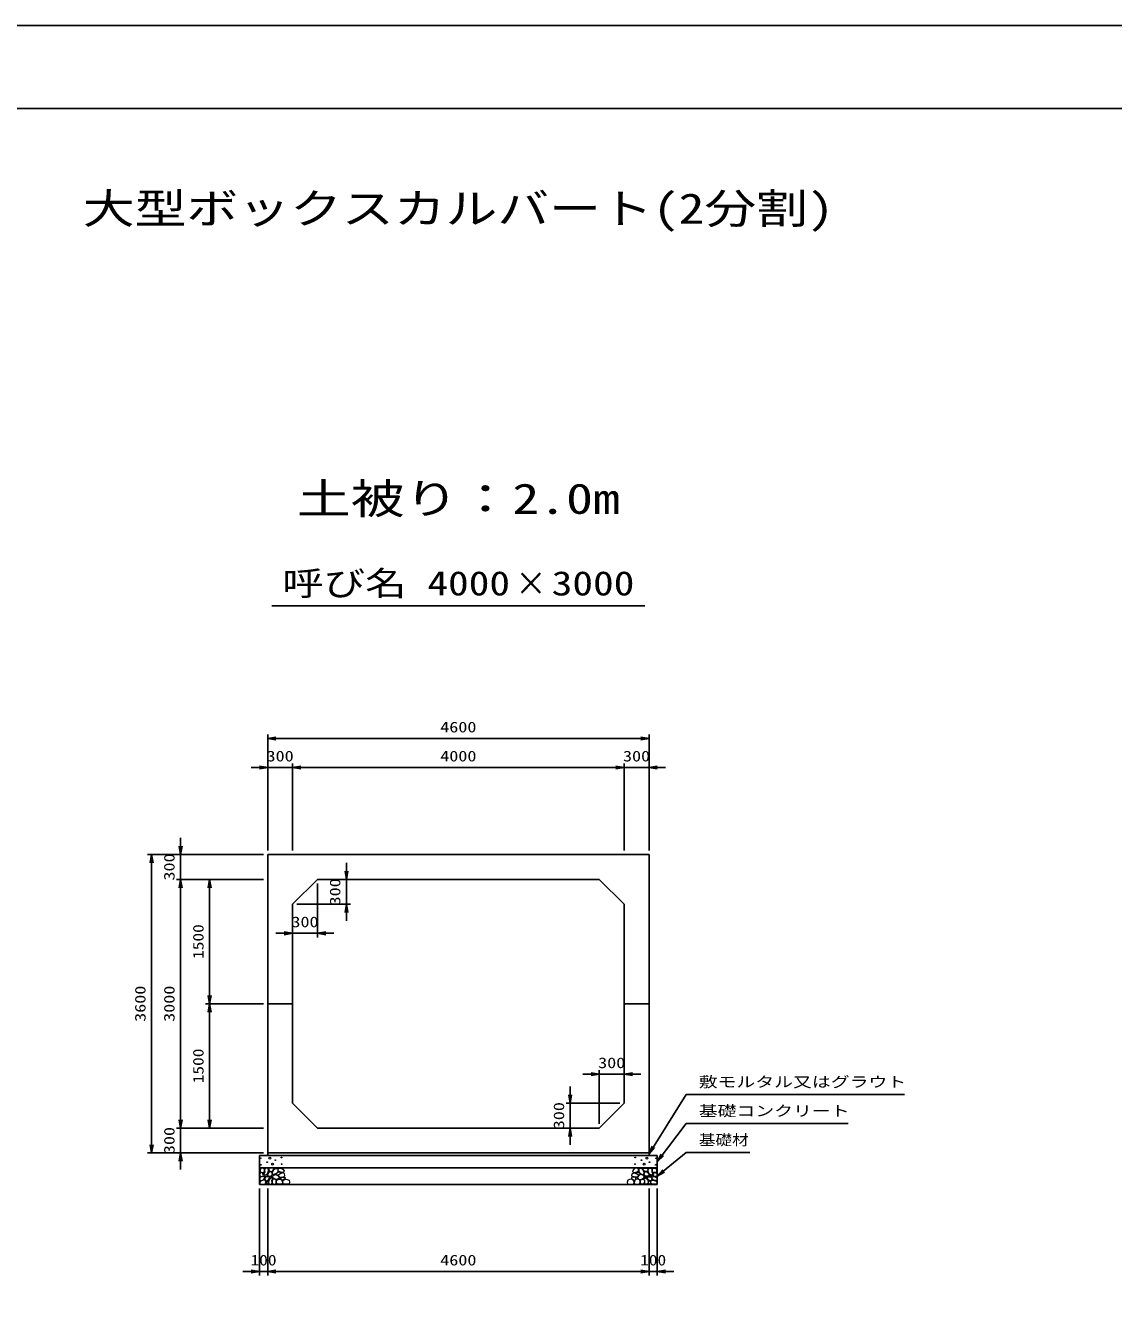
# Model space of a CAD drawing. Units: millimetres at full size. Extents: x 0 to 42050, y 0 to 29700.
# Drawn here: x 15804 to 28927, y 14273 to 29700 of the extents above; entities that cross this region are included whole.
import ezdxf
from ezdxf.enums import TextEntityAlignment as Align

# ---------------------------------------------------------------- set-up
doc = ezdxf.new("R2010")
doc.units = ezdxf.units.MM
for name, color, linetype, lineweight in [('D-DCR-HCHn', 4, 'Continuous', 9), ('D-STR-DIM', 7, 'Continuous', 25), ('D-STR-STRn', 1, 'Continuous', 25), ('D-STR-TXT', 7, 'Continuous', 25), ('D-TTL', 2, 'Continuous', 25), ('D-TTL-TXT', 7, 'Continuous', 25)]:
    doc.layers.add(name, color=color, linetype=linetype, lineweight=lineweight)
doc.styles.add('ＭＳ ゴシック', font='')
doc.styles.get('ＭＳ ゴシック').set_extended_font_data('MS Gothic')

# ---------------------------------------------------------------- blocks, each defined once
blk = doc.blocks.new('open_arrow')
at = {"color": 0, "linetype": 'Continuous', "lineweight": -2}
blk.add_lwpolyline([(7.5, 1.25), (0, 0), (7.5, -1.25)], dxfattribs=at)

msp = doc.modelspace()

# ---------------------------------------------------------------- linework, layer by layer
at = {"layer": 'D-DCR-HCHn'}
for points in [[(18676.198, 15911.594), (18655.395, 15916.217), (18636.904, 15906.971), (18634.592, 15886.168), (18639.215, 15869.988), (18662.33, 15863.053), (18678.51, 15863.053), (18685.444, 15874.611), (18685.444, 15900.037)], [(18694.69, 15913.906), (18687.756, 15893.102), (18690.067, 15869.988), (18673.887, 15844.562), (18694.69, 15833.005), (18717.805, 15844.562), (18731.673, 15863.053), (18736.296, 15893.102), (18731.673, 15909.283), (18717.805, 15916.217)], [(18798.447, 15836.214), (18785.689, 15840.569), (18784.425, 15868.678), (18797.512, 15897.359), (18814.448, 15913.536), (18846.403, 15907.032), (18849.133, 15871.913), (18838.816, 15859.876), (18810.739, 15844.301)], [(18857.012, 15879.601), (18850.964, 15885.086), (18849.897, 15890.792), (18853.414, 15903.305), (18863.71, 15917.61), (18886.004, 15916.105), (18907.571, 15905.811), (18922.195, 15885.597), (18920.021, 15872.456), (18913.02, 15865.716), (18901.769, 15863.215), (18885.511, 15867.483), (18864.289, 15874.481)], [(23192.988, 15879.601), (23199.036, 15885.086), (23200.103, 15890.792), (23196.586, 15903.305), (23186.29, 15917.61), (23163.996, 15916.105), (23142.429, 15905.811), (23127.805, 15885.597), (23129.979, 15872.456), (23136.98, 15865.716), (23148.231, 15863.215), (23164.489, 15867.483), (23185.711, 15874.481)], [(23251.553, 15836.214), (23264.311, 15840.569), (23265.575, 15868.678), (23252.488, 15897.359), (23235.552, 15913.536), (23203.597, 15907.032), (23200.867, 15871.913), (23211.184, 15859.876), (23239.261, 15844.301)], [(23355.31, 15913.906), (23362.244, 15893.102), (23359.933, 15869.988), (23376.113, 15844.562), (23355.31, 15833.005), (23332.195, 15844.562), (23318.327, 15863.053), (23313.704, 15893.102), (23318.327, 15909.283), (23332.195, 15916.217)], [(23373.802, 15911.594), (23394.605, 15916.217), (23413.096, 15906.971), (23415.408, 15886.168), (23410.785, 15869.988), (23387.67, 15863.053), (23371.49, 15863.053), (23364.556, 15874.611), (23364.556, 15900.037)], [(18632.281, 15853.808), (18625.346, 15833.005), (18634.592, 15819.136), (18657.707, 15816.824), (18673.488, 15823.599), (18666.952, 15839.939), (18671.575, 15849.185), (18662.33, 15858.431), (18648.461, 15863.053)], [(18676.155, 15777.009), (18693.277, 15802.692), (18691.137, 15809.112), (18667.594, 15815.533), (18646.192, 15813.393), (18631.21, 15800.551), (18629.07, 15785.57), (18631.21, 15770.588), (18648.332, 15766.308)], [(18684.716, 15723.503), (18699.698, 15729.924), (18703.978, 15751.326), (18695.417, 15766.308), (18680.435, 15770.588), (18661.173, 15768.448), (18639.771, 15759.887), (18629.07, 15747.045), (18629.07, 15732.064), (18635.49, 15723.503), (18661.173, 15725.643)], [(18699.313, 15833.005), (18687.756, 15823.759), (18692.379, 15816.824), (18708.559, 15816.824), (18715.493, 15819.136), (18720.116, 15828.382), (18713.182, 15835.316)], [(18736.082, 15777.009), (18746.783, 15802.692), (18738.222, 15813.393), (18712.539, 15813.393), (18701.838, 15809.112), (18691.137, 15794.131), (18691.137, 15781.289), (18701.838, 15764.167), (18714.679, 15762.027)], [(18731.801, 15729.924), (18731.801, 15755.606), (18721.1, 15762.027), (18710.399, 15755.606), (18708.259, 15740.625), (18710.399, 15727.783), (18725.381, 15723.503)], [(18733.985, 15858.431), (18722.427, 15830.693), (18731.673, 15819.136), (18759.411, 15819.136), (18770.968, 15823.759), (18782.525, 15839.939), (18782.525, 15853.808), (18770.968, 15872.299), (18757.099, 15874.611)], [(18772.466, 15725.643), (18778.886, 15744.905), (18776.746, 15766.308), (18791.728, 15789.85), (18772.466, 15800.551), (18751.063, 15789.85), (18738.222, 15772.728), (18733.941, 15744.905), (18738.222, 15729.924), (18751.063, 15723.503)], [(18768.185, 15800.551), (18778.886, 15809.112), (18774.606, 15815.533), (18759.624, 15815.533), (18753.204, 15813.393), (18748.923, 15804.832), (18755.344, 15798.411)], [(18789.588, 15727.783), (18808.85, 15723.503), (18825.972, 15732.064), (18828.112, 15751.326), (18825.968, 15774.878), (18802.429, 15782.327), (18787.447, 15778.603), (18781.027, 15762.027), (18781.027, 15738.484)], [(18838.203, 15779.532), (18802.829, 15786.129), (18787.782, 15798.266), (18783.03, 15817.263), (18797.713, 15831.629), (18826.323, 15839.69), (18847.97, 15826.761), (18861.961, 15809.347), (18858.002, 15791.67)], [(18829.798, 15845.711), (18831.454, 15839.566), (18837.011, 15835.193), (18849.19, 15833.302), (18860.305, 15839.802), (18870.592, 15849.138), (18879.858, 15857.333), (18879.635, 15863.462), (18873.736, 15868.875), (18859.203, 15870.356), (18846.47, 15864.383), (18837.011, 15855.165), (18832.281, 15850.556)], [(18837.352, 15773.637), (18852.306, 15782.556), (18878.44, 15782.292), (18899.93, 15763.525), (18903.643, 15734.899), (18889.853, 15724.245), (18853.098, 15721.871), (18836.731, 15731.633), (18832.172, 15754.06)], [(18918.372, 15811.832), (18923.688, 15816.874), (18930.476, 15825.68), (18932.145, 15833.275), (18928.144, 15847.685), (18914.088, 15858.67), (18893.907, 15857.89), (18866.698, 15843.001), (18857.086, 15830.757), (18860.152, 15816.784), (18869.778, 15810.04), (18878.599, 15809.145), (18892.363, 15809.524), (18905.808, 15811.002)], [(18874.971, 15785.265), (18879.183, 15788.446), (18882.686, 15793.505), (18882.81, 15800.431), (18878.414, 15806.067), (18870.769, 15807.977), (18864.356, 15806.179), (18862.704, 15800.442), (18861.896, 15794.835), (18862.881, 15787.456), (18868.975, 15784.127)], [(18902.597, 15770.331), (18892.895, 15775.079), (18885.89, 15783.822), (18885.719, 15795.084), (18889.942, 15805.627), (18905.189, 15807.625), (18920.054, 15808.018), (18934.481, 15802.512), (18936.849, 15793.273), (18924.54, 15782.195), (18909.555, 15773.15)], [(18934.972, 15722.493), (18919.837, 15724.274), (18909.866, 15729.787), (18905.835, 15742.722), (18905.945, 15754.963), (18915.172, 15771.678), (18933.242, 15782.822), (18960.731, 15778.403), (18982.453, 15770.334), (18987.643, 15746.125), (18983.03, 15728.257), (18961.884, 15722.877)], [(23115.028, 15722.493), (23130.163, 15724.274), (23140.134, 15729.787), (23144.165, 15742.722), (23144.055, 15754.963), (23134.828, 15771.678), (23116.758, 15782.822), (23089.269, 15778.403), (23067.547, 15770.334), (23062.357, 15746.125), (23066.97, 15728.257), (23088.116, 15722.877)], [(23147.403, 15770.331), (23157.105, 15775.079), (23164.11, 15783.822), (23164.281, 15795.084), (23160.058, 15805.627), (23144.811, 15807.625), (23129.946, 15808.018), (23115.519, 15802.512), (23113.151, 15793.273), (23125.46, 15782.195), (23140.445, 15773.15)], [(23131.628, 15811.832), (23126.312, 15816.874), (23119.524, 15825.68), (23117.855, 15833.275), (23121.856, 15847.685), (23135.912, 15858.67), (23156.093, 15857.89), (23183.302, 15843.001), (23192.914, 15830.757), (23189.848, 15816.784), (23180.222, 15810.04), (23171.401, 15809.145), (23157.637, 15809.524), (23144.192, 15811.002)], [(23212.648, 15773.637), (23197.694, 15782.556), (23171.56, 15782.292), (23150.07, 15763.525), (23146.357, 15734.899), (23160.147, 15724.245), (23196.902, 15721.871), (23213.269, 15731.633), (23217.828, 15754.06)], [(23175.029, 15785.265), (23170.817, 15788.446), (23167.314, 15793.505), (23167.19, 15800.431), (23171.586, 15806.067), (23179.231, 15807.977), (23185.644, 15806.179), (23187.296, 15800.442), (23188.104, 15794.835), (23187.119, 15787.456), (23181.025, 15784.127)], [(23220.202, 15845.711), (23218.546, 15839.566), (23212.989, 15835.193), (23200.81, 15833.302), (23189.695, 15839.802), (23179.408, 15849.138), (23170.142, 15857.333), (23170.365, 15863.462), (23176.264, 15868.875), (23190.797, 15870.356), (23203.53, 15864.383), (23212.989, 15855.165), (23217.719, 15850.556)], [(23211.797, 15779.532), (23247.171, 15786.129), (23262.218, 15798.266), (23266.97, 15817.263), (23252.287, 15831.629), (23223.677, 15839.69), (23202.03, 15826.761), (23188.039, 15809.347), (23191.998, 15791.67)], [(23260.412, 15727.783), (23241.15, 15723.503), (23224.028, 15732.064), (23221.888, 15751.326), (23224.032, 15774.878), (23247.571, 15782.327), (23262.553, 15778.603), (23268.973, 15762.027), (23268.973, 15738.484)], [(23277.534, 15725.643), (23271.114, 15744.905), (23273.254, 15766.308), (23258.272, 15789.85), (23277.534, 15800.551), (23298.937, 15789.85), (23311.778, 15772.728), (23316.059, 15744.905), (23311.778, 15729.924), (23298.937, 15723.503)], [(23316.015, 15858.431), (23327.573, 15830.693), (23318.327, 15819.136), (23290.589, 15819.136), (23279.032, 15823.759), (23267.475, 15839.939), (23267.475, 15853.808), (23279.032, 15872.299), (23292.901, 15874.611)], [(23281.815, 15800.551), (23271.114, 15809.112), (23275.394, 15815.533), (23290.376, 15815.533), (23296.796, 15813.393), (23301.077, 15804.832), (23294.656, 15798.411)], [(23313.918, 15777.009), (23303.217, 15802.692), (23311.778, 15813.393), (23337.461, 15813.393), (23348.162, 15809.112), (23358.863, 15794.131), (23358.863, 15781.289), (23348.162, 15764.167), (23335.321, 15762.027)], [(23318.199, 15729.924), (23318.199, 15755.606), (23328.9, 15762.027), (23339.601, 15755.606), (23341.741, 15740.625), (23339.601, 15727.783), (23324.619, 15723.503)], [(23350.687, 15833.005), (23362.244, 15823.759), (23357.621, 15816.824), (23341.441, 15816.824), (23334.507, 15819.136), (23329.884, 15828.382), (23336.818, 15835.316)], [(23365.284, 15723.503), (23350.302, 15729.924), (23346.022, 15751.326), (23354.583, 15766.308), (23369.565, 15770.588), (23388.827, 15768.448), (23410.229, 15759.887), (23420.93, 15747.045), (23420.93, 15732.064), (23414.51, 15723.503), (23388.827, 15725.643)], [(23373.845, 15777.009), (23356.723, 15802.692), (23358.863, 15809.112), (23382.406, 15815.533), (23403.808, 15813.393), (23418.79, 15800.551), (23420.93, 15785.57), (23418.79, 15770.588), (23401.668, 15766.308)], [(23417.719, 15853.808), (23424.654, 15833.005), (23415.408, 15819.136), (23392.293, 15816.824), (23376.512, 15823.599), (23383.048, 15839.939), (23378.425, 15849.185), (23387.67, 15858.431), (23401.539, 15863.053)]]:
    msp.add_lwpolyline(points, close=True, dxfattribs=at)
for points in [[(18768.432, 15918.547), (18751.093, 15916.446), (18739.258, 15908.701), (18739.626, 15889.819), (18745.514, 15876.087), (18760.025, 15876.185), (18780.107, 15879.153), (18789.799, 15893.689), (18799.082, 15903.492), (18801.884, 15914.345), (18789.099, 15918.547), (18768.082, 15918.547)], [(23281.568, 15918.547), (23298.907, 15916.446), (23310.742, 15908.701), (23310.374, 15889.819), (23304.486, 15876.087), (23289.975, 15876.185), (23269.893, 15879.153), (23260.201, 15893.689), (23250.918, 15903.492), (23248.116, 15914.345), (23260.901, 15918.547), (23281.918, 15918.547)]]:
    msp.add_lwpolyline(points, dxfattribs=at)
for centre, radius in [((18750.004, 16036.145), 11.25), ((18892.197, 16045.221), 4.5), ((23157.803, 16045.221), 4.5), ((23299.996, 16036.145), 11.25), ((18641.091, 16036.145), 4.5), ((18642.803, 15955.879), 4.5), ((18718.437, 15988.641), 4.5), ((18784.996, 15964.955), 11.25), ((18816.563, 16012.459), 4.5), ((18893.909, 15964.955), 4.5), ((23156.091, 15964.955), 4.5), ((23233.437, 16012.459), 4.5), ((23265.004, 15964.955), 11.25), ((23331.563, 15988.641), 4.5), ((23407.197, 15955.879), 4.5), ((23408.909, 16036.145), 4.5)]:
    msp.add_circle(centre, radius, dxfattribs=at)
at = {"layer": 'D-STR-DIM'}
for p, q in [((18725, 19750), (18725, 21150)), ((23325, 19750), (23325, 21150)), ((18725, 21100), (23325, 21100)), ((18525, 20750), (19225, 20750)), ((18725, 19750), (18725, 20800)), ((19025, 19750), (19025, 20800)), ((19025, 19750), (19025, 20800)), ((19025, 20750), (23025, 20750)), ((22825, 20750), (23525, 20750)), ((23025, 19750), (23025, 20800)), ((23025, 19750), (23025, 20800)), ((23325, 19750), (23325, 20800)), ((17675, 19200), (17675, 19900)), ((18675, 19700), (17275, 19700)), ((17325, 16100), (17325, 19700)), ((18675, 19700), (17625, 19700)), ((19675, 18900), (19675, 19600)), ((18675, 19400), (17625, 19400)), ((18675, 19400), (17625, 19400)), ((17675, 16400), (17675, 19400)), ((18675, 19400), (17975, 19400)), ((18025, 17900), (18025, 19400)), ((19325, 19350), (19325, 18700)), ((19375, 19400), (19725, 19400)), ((19025, 19050), (19025, 18700)), ((19075, 19100), (19725, 19100)), ((19525, 18750), (18825, 18750)), ((18675, 17900), (17975, 17900)), ((18675, 17900), (17975, 17900)), ((18025, 16400), (18025, 17900)), ((22525, 17050), (23225, 17050)), ((22725, 16450), (22725, 17100)), ((23025, 16750), (23025, 17100)), ((22375, 16900), (22375, 16200)), ((22975, 16700), (22325, 16700)), ((17675, 15900), (17675, 16600)), ((18675, 16400), (17625, 16400)), ((18675, 16400), (17625, 16400)), ((18675, 16400), (17975, 16400)), ((22675, 16400), (22325, 16400)), ((18675, 16100), (17275, 16100)), ((18675, 16100), (17625, 16100)), ((18625, 15670), (18625, 14620)), ((18725, 15670), (18725, 14620)), ((18725, 15670), (18725, 14620)), ((23325, 15670), (23325, 14620)), ((23325, 15670), (23325, 14620)), ((23425, 15670), (23425, 14620)), ((18425, 14670), (18925, 14670)), ((18725, 14670), (23325, 14670)), ((23125, 14670), (23625, 14670))]:
    msp.add_line(p, q, dxfattribs=at)
at = {"layer": 'D-STR-STRn'}
for p, q in [((18725, 19700), (23325, 19700)), ((18725, 16100), (18725, 19700)), ((23325, 19700), (23325, 16100)), ((19025, 19100), (19325, 19400)), ((19325, 19400), (22725, 19400)), ((22725, 19400), (23025, 19100)), ((19025, 16700), (19025, 19100)), ((23025, 19100), (23025, 16700)), ((19025, 17900), (18725, 17900)), ((23025, 17900), (23325, 17900)), ((19325, 16400), (19025, 16700)), ((23025, 16700), (22725, 16400)), ((22725, 16400), (19325, 16400)), ((23425, 16070), (18625, 16070)), ((18625, 15720), (18625, 16070)), ((23325, 16100), (18725, 16100)), ((18725, 16100), (18725, 16070)), ((23325, 16100), (23325, 16070)), ((23425, 16070), (23425, 15720)), ((23425, 15920), (18625, 15920)), ((23425, 15720), (18625, 15720))]:
    msp.add_line(p, q, dxfattribs=at)
at = {"layer": 'D-STR-TXT'}
for points in [[(23325, 16090), (23775, 16805), (23875, 16805), (26408.756, 16805)], [(23425, 15995), (23775, 16455), (23875, 16455), (25726.523, 16455)], [(23425, 15820), (23775, 16105), (23875, 16105), (24539.721, 16105)]]:
    msp.add_lwpolyline(points, dxfattribs=at)
at = {"layer": 'D-TTL'}
for points in [[(0, 0), (42050, 0), (42050, 29700), (0, 29700)], [(1000, 1000), (41050, 1000), (41050, 28700), (1000, 28700)]]:
    msp.add_lwpolyline(points, close=True, dxfattribs=at)
at = {"layer": 'D-TTL-TXT'}
msp.add_line((18775, 22700), (23275, 22700), dxfattribs=at)

# ---------------------------------------------------------------- block references
at = {"layer": 'D-STR-DIM', "xscale": 13.3, "yscale": 13.3}
for p in [(18725, 21100), (19025, 20750), (19025, 20750), (23325, 20750), (19325, 18750), (23025, 17050), (18725, 14670), (18725, 14670), (23425, 14670)]:
    msp.add_blockref('open_arrow', p, dxfattribs=at)
for p, rotation in [((23325, 21100), 180), ((18725, 20750), 180), ((23025, 20750), 180), ((23025, 20750), 180), ((17675, 19700), 90), ((17325, 19700), 270), ((19675, 19400), 90), ((17675, 19400), 270), ((17675, 19400), 270), ((18025, 19400), 270), ((19675, 19100), 270), ((19025, 18750), 180), ((18025, 17900), 90), ((18025, 17900), 270), ((22725, 17050), 180), ((22375, 16700), 90), ((17675, 16400), 90), ((17675, 16400), 90), ((18025, 16400), 90), ((22375, 16400), 270), ((17325, 16100), 90), ((17675, 16100), 270), ((18625, 14670), 180), ((23325, 14670), 180), ((23325, 14670), 180)]:
    msp.add_blockref('open_arrow', p, dxfattribs=dict(at, rotation=rotation))
at = {"layer": 'D-STR-TXT', "xscale": 13.3, "yscale": 13.3}
for p, rotation in [((23325, 16090), 57.8), ((23425, 15995), 52.7), ((23425, 15820), 39.2)]:
    msp.add_blockref('open_arrow', p, dxfattribs=dict(at, rotation=rotation))

# ---------------------------------------------------------------- texts
at = {"layer": 'D-STR-DIM', "style": 'ＭＳ ゴシック'}
for s, width, p in [('4600', 1.25, (21025, 21237.5)), ('300', 1.25, (18875, 20887.5)), ('4000', 1.25, (21025, 20887.5)), ('300', 1.25, (23175, 20887.5)), ('300', 1.25, (19175, 18887.5)), ('300', 1.25, (22875, 17187.5)), ('100', 1.2, (18675, 14807.5)), ('4600', 1.25, (21025, 14807.5)), ('100', 1.2, (23375, 14807.5))]:
    msp.add_text(s, height=128.3, dxfattribs=dict(at, width=width)).set_placement(p, align=Align.MIDDLE_CENTER)
for s, width, p in [('300', 1.25, (17537.5, 19550)), ('300', 1.25, (19537.5, 19250)), ('1500', 1.2, (17887.5, 18650)), ('3600', 1.25, (17187.5, 17900)), ('3000', 1.25, (17537.5, 17900)), ('1500', 1.2, (17887.5, 17150)), ('300', 1.25, (22237.5, 16550)), ('300', 1.25, (17537.5, 16250))]:
    msp.add_text(s, height=128.3, rotation=90, dxfattribs=dict(at, width=width)).set_placement(p, align=Align.MIDDLE_CENTER)
at = {"layer": 'D-STR-TXT', "style": 'ＭＳ ゴシック'}
for s, width, p in [('敷モルタル又はグラウト', 1.3, (23925, 16855)), ('基礎コンクリート', 1.3, (23925, 16505)), ('基礎材', 1.15, (23925, 16155))]:
    msp.add_text(s, height=128.3, dxfattribs=dict(at, width=width)).set_placement(p, align=Align.BOTTOM_LEFT)
at = {"layer": 'D-TTL-TXT', "style": 'ＭＳ ゴシック'}
for s, height, width, p in [('大型ボックスカルバート(2分割)', 366.6, 1.25, (21025, 27200)), ('土被り：2.0m', 366.6, 1.3, (21025, 23700)), ('呼び名', 293.3, 1.25, (19650, 22737.5)), ('4000', 293.3, 1.25, (21150, 22737.5)), ('×', 293.3, 0.95, (21900, 22737.5)), ('3000', 293.3, 1.25, (22650, 22737.5))]:
    msp.add_text(s, height=height, dxfattribs=dict(at, width=width)).set_placement(p, align=Align.BOTTOM_CENTER)

doc.saveas('drawing.dxf')
